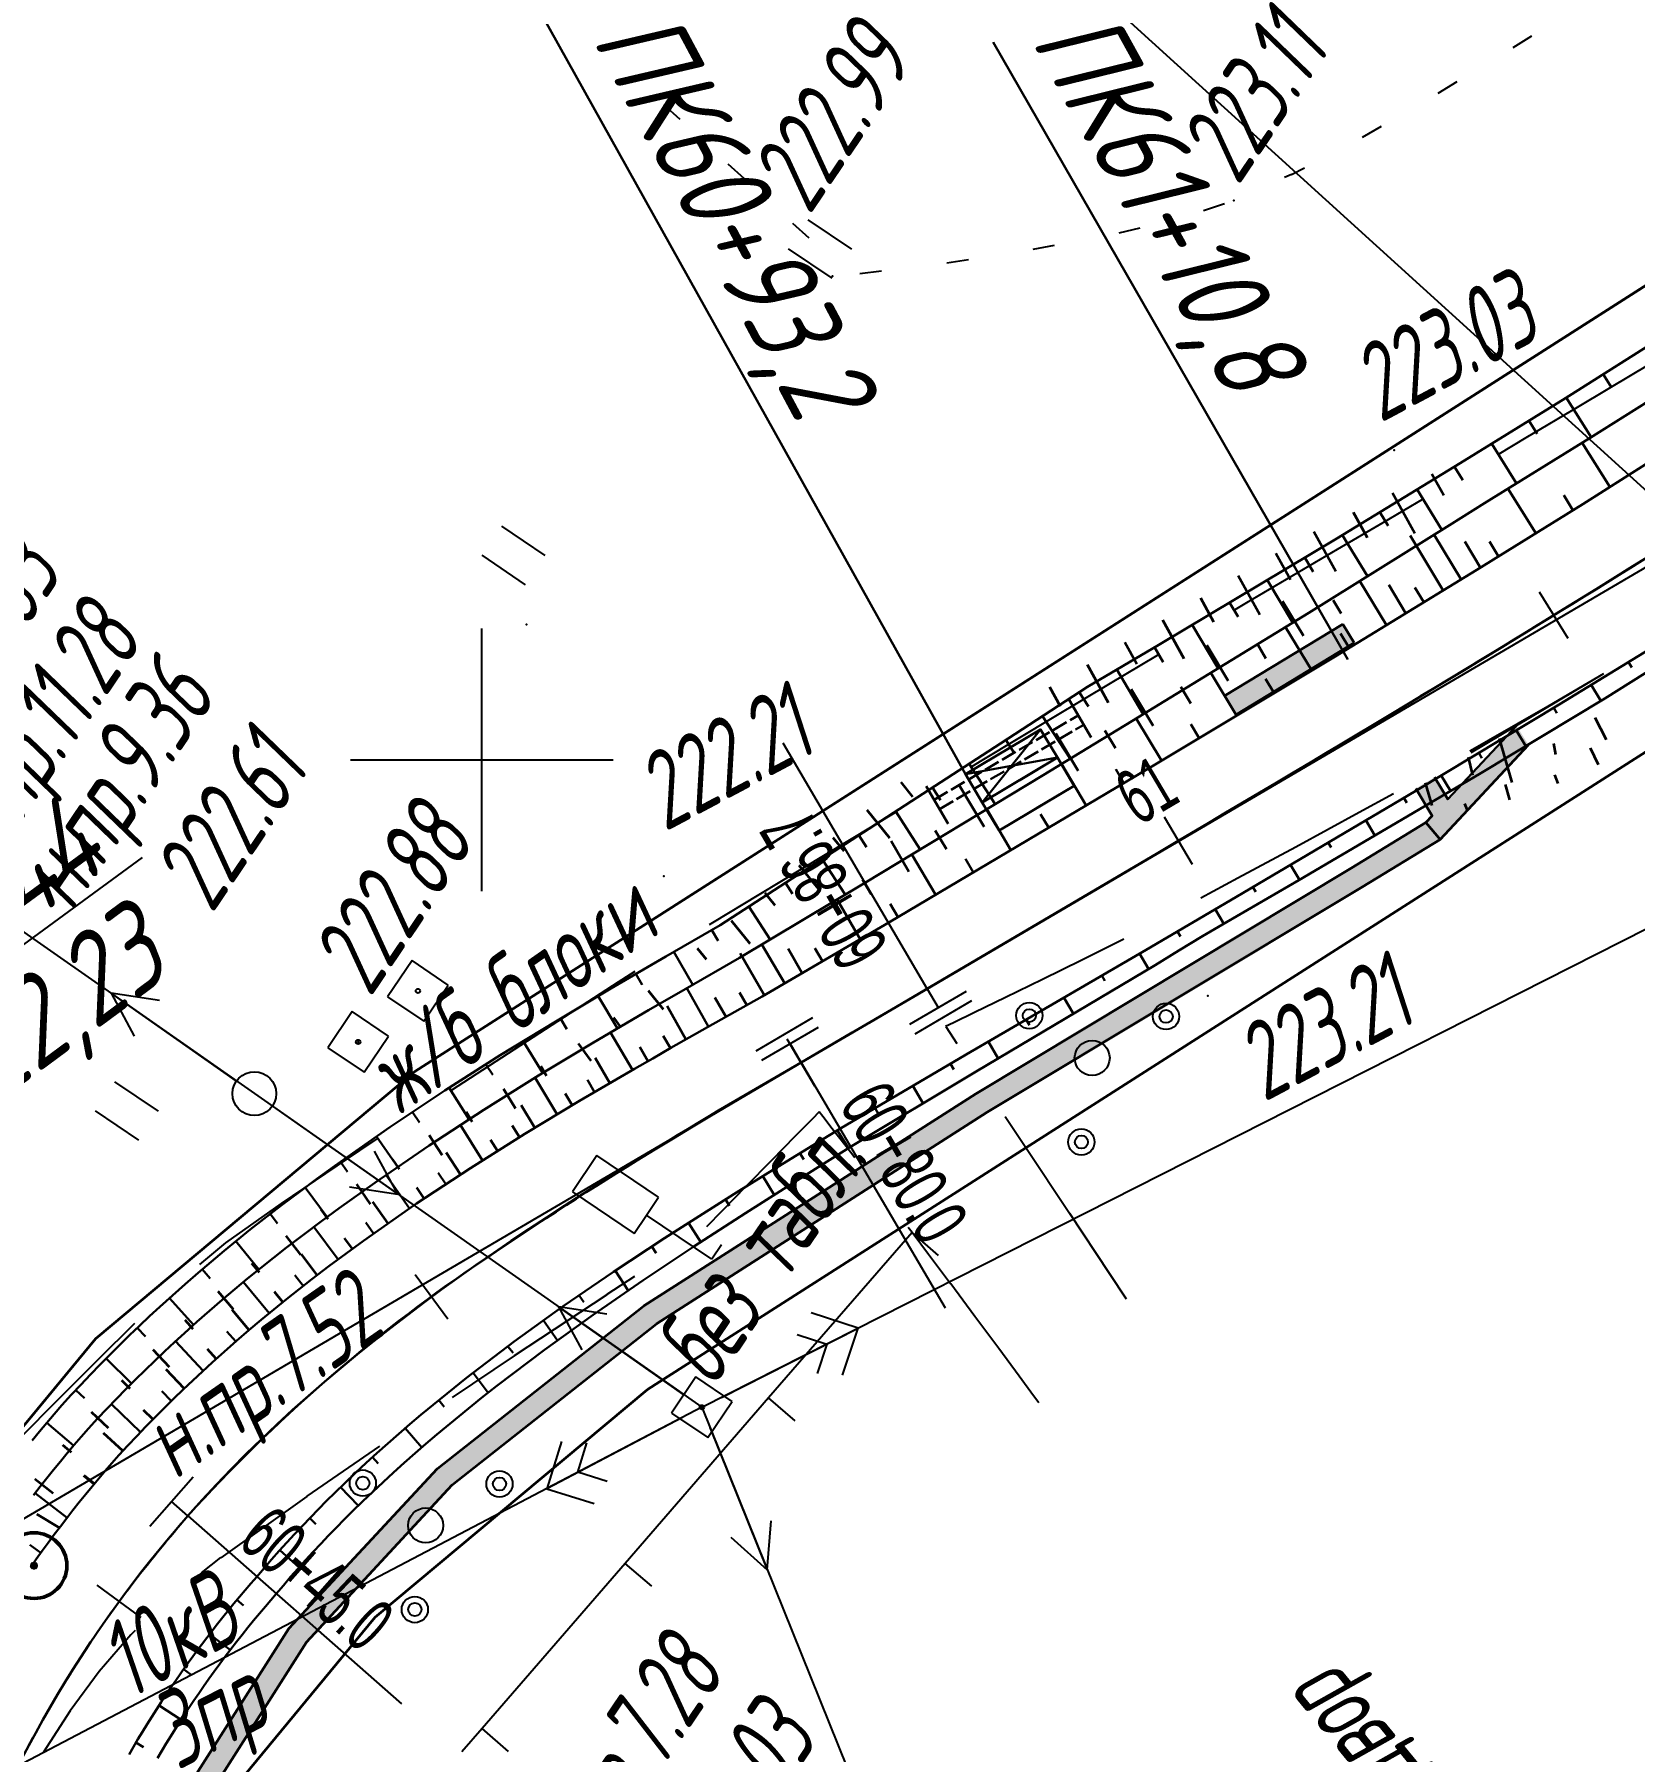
# Model space of a CAD drawing. Header units: millimetres. Extents: x -1799 to 6962, y -1020 to 4121.
# Drawn here: x 3373.9 to 3447, y 2633.3 to 2711.8 of the extents above; entities that cross this region are included whole.
import ezdxf
from ezdxf import colors
from ezdxf.entities.mleader import LeaderData, LeaderLine
from ezdxf.math import Vec2, Vec3

# ---------------------------------------------------------------- set-up
doc = ezdxf.new("R2010")
doc.units = ezdxf.units.MM
for name, pattern in [('ACAD_ISO02W100', [15, 12, -3]), ('CONTI', [0]), ('STROT', [1.7, 0.5, -1.2])]:
    doc.linetypes.add(name, pattern=pattern)
for name, color, linetype, lineweight in [('10', 1, 'Continuous', 35), ('геология', 7, 'Continuous', 20), ('КОПИЯ_ОСЬ_13_ОТКОСЫ', 7, 'Continuous', 30), ('Остановки', 1, 'Continuous', 30), ('ОСЬ_ВЕРХ_ПОКРЫТИЯ_ОСЬ', 1, 'Continuous', 30), ('Ось_примыкания', 1, 'Continuous', 35), ('Отметки', 5, 'Continuous', 30), ('Привязка', 250, 'Continuous', 35), ('Тротуар', 40, 'Continuous', 35), ('Трубы мет.', 7, 'ACAD_ISO02W100', 30)]:
    doc.layers.add(name, color=color, linetype=linetype, lineweight=lineweight)
for name, color, linetype in [('NAD_MDEFAULT', 7, 'CONTI'), ('PI_OTDEFAULT', 172, 'CONTI'), ('PI_TTDEFAULT', 5, 'CONTI'), ('SETKR', 2, 'CONTI'), ('SIT_LDEFAULT', 7, 'CONTI'), ('USLZNDEFAULT', 7, 'CONTI'), ('ZAPSKDEFAULT', 7, 'CONTI'), ('КОПИЯ_ОСЬ_ТАНГЕНСЫ', 1, 'Continuous'), ('ОСЬ_ВЕРХ_ПОКРЫТИЯ_ПИКЕТЫ', 1, 'Continuous'), ('ОСЬ_ВЕРХ_ПОКРЫТИЯ_РАЗБИВКА_КРИВ', 1, 'Continuous'), ('ОСЬ_ВЕРХ_ПОКРЫТИЯ_ТАНГЕНСЫ', 1, 'Continuous'), ('разметка', 7, 'Continuous')]:
    doc.layers.add(name, color=color, linetype=linetype)
doc.styles.add('eskd', font='spds.shx', dxfattribs={"width": 1.2, "oblique": 15})
doc.styles.get("Standard").update_dxf_attribs({"font": 'arial.ttf'})
doc.styles.add('ГОСТ', font='', dxfattribs={"oblique": 15, "height": 4})
doc.styles.get('ГОСТ').set_extended_font_data('GOST type A')

# ---------------------------------------------------------------- blocks, each defined once
blk = doc.blocks.new('BL_333')
at = {"color": 0}
for p, q in [((0, -6), (0, 6)), ((-6, 0), (6, 0))]:
    blk.add_line(p, q, dxfattribs=at)
blk = doc.blocks.new('BL_2011')
at = {"color": 0}
for p, q in [((0, 0), (0, 2.4)), ((1.6, 0), (1.6, 2.4))]:
    blk.add_line(p, q, dxfattribs=at)
blk = doc.blocks.new('BL_2009')
at = {"color": 0}
for centre, radius in [((0, 3.46), 0.6), ((0, 3.46), 0.3), ((0, 0), 0.8), ((-3.46, -1.74), 0.6), ((-3.46, -1.74), 0.3), ((3.46, -1.74), 0.6), ((3.46, -1.74), 0.3)]:
    blk.add_circle(centre, radius, dxfattribs=at)
blk = doc.blocks.new('BL_27')
at = {"color": 0}
for p, q in [((1, 1), (-1, 1)), ((-1, 1), (-1, -1)), ((1, -1), (1, 1)), ((-1, -1), (1, -1))]:
    blk.add_line(p, q, dxfattribs=at)
blk.add_circle((0, 0), 0.1, dxfattribs=at)
blk = doc.blocks.new('BL_12')
at = {"color": 0}
for p, q in [((1, 7), (-1, 7)), ((-1, 7), (-1, 3.6)), ((1, 3.6), (1, 7)), ((-1, 3.6), (0, 3.6)), ((0, 0), (0, 3.6)), ((0, 3.6), (1, 3.6)), ((0.8, 0), (0, 0))]:
    blk.add_line(p, q, dxfattribs=at)
blk = doc.blocks.new('BL_20')
at = {"color": 0}
blk.add_circle((0, 0), 1, dxfattribs=at)
blk = doc.blocks.new('*U52')
at = {"layer": 'КОПИЯ_ОСЬ_13_ОТКОСЫ'}
for points in [[(115.738, 420.815), (116.073, 421.222), (116.412, 421.626), (116.754, 422.027), (117.099, 422.426), (117.53, 422.896), (117.964, 423.362), (118.403, 423.825), (118.846, 424.283), (119.293, 424.738), (119.742, 425.182), (120.194, 425.622), (120.649, 426.059), (121.108, 426.491), (121.57, 426.921), (122.149, 427.444), (122.733, 427.962), (123.322, 428.475), (123.915, 428.982), (124.508, 429.476), (125.105, 429.966), (125.707, 430.45), (126.312, 430.929), (127.119, 431.552), (127.932, 432.167), (128.751, 432.773), (129.571, 433.366), (132.075, 435.128), (134.597, 436.808), (137.127, 438.416), (139.658, 439.965), (142.181, 441.465), (143.019, 441.956), (144.689, 442.927), (147.178, 444.363), (159.979, 452.659), (163.951, 455.244), (167.215, 457.174), (175.335, 462.029), (180.979, 465.463), (185.782, 468.442), (190.552, 471.455)], [(115.802, 418.322), (116.105, 418.711), (116.41, 419.097), (116.719, 419.48), (117.031, 419.862), (117.346, 420.24), (117.664, 420.616), (117.985, 420.99), (118.309, 421.361), (118.731, 421.817), (119.158, 422.27), (119.588, 422.718), (120.022, 423.163), (120.46, 423.604), (120.9, 424.036), (121.344, 424.463), (121.791, 424.888), (122.241, 425.308), (122.695, 425.725), (123.264, 426.234), (123.838, 426.738), (124.417, 427.237), (124.999, 427.73), (125.584, 428.211), (126.172, 428.688), (126.764, 429.16), (127.36, 429.627), (128.155, 430.234), (128.956, 430.834), (129.764, 431.425), (131.393, 432.59), (133.872, 434.292), (136.371, 435.921), (138.88, 437.486), (141.392, 439), (143.901, 440.472), (145.569, 441.436), (148.057, 442.864), (153.805, 446.307), (161.928, 451.216), (165.98, 453.676), (174.068, 458.633), (180.495, 462.638), (182.095, 463.646), (186.92, 466.622), (191.713, 469.633)], [(187.509, 469.533), (187.891, 468.928)], [(185.818, 468.465), (186.965, 466.65)], [(184.119, 467.41), (184.494, 466.805)], [(182.419, 466.356), (183.545, 464.54)], [(180.718, 465.304), (181.094, 464.687)], [(179.01, 464.264), (180.136, 462.414)], [(177.301, 463.225), (177.684, 462.596)], [(175.592, 462.186), (176.74, 460.298)], [(173.877, 461.157), (174.266, 460.507)], [(172.16, 460.131), (173.327, 458.179)], [(170.444, 459.105), (170.84, 458.441)], [(168.727, 458.078), (169.917, 456.089)], [(167.01, 457.053), (167.413, 456.372)], [(165.288, 456.035), (166.496, 453.993)], [(163.577, 455.001), (163.999, 454.353)], [(161.901, 453.91), (163.165, 451.967)], [(160.224, 452.819), (160.623, 452.207)], [(158.546, 451.731), (159.738, 449.892)], [(156.868, 450.643), (157.242, 450.065)], [(155.19, 449.555), (156.313, 447.822)], [(153.511, 448.468), (153.862, 447.926)], [(151.833, 447.38), (152.885, 445.756)], [(150.154, 446.293), (150.48, 445.791)], [(148.476, 445.205), (149.451, 443.7)], [(146.785, 444.137), (147.074, 443.637)], [(145.053, 443.137), (145.919, 441.637)], [(143.324, 442.133), (143.612, 441.637)], [(141.599, 441.119), (142.48, 439.638)], [(139.88, 440.097), (140.172, 439.608)], [(138.173, 439.056), (139.065, 437.598)], [(136.474, 438.001), (136.78, 437.52)], [(134.786, 436.928), (135.703, 435.486)], [(133.119, 435.823), (133.433, 435.352)], [(131.465, 434.699), (132.442, 433.31)], [(129.829, 433.548), (130.152, 433.089)], [(128.21, 432.374), (129.214, 431.024)], [(126.617, 431.166), (126.956, 430.727)], [(125.051, 429.921), (126.101, 428.631)], [(123.514, 428.641), (123.871, 428.225)], [(122.012, 427.321), (123.111, 426.098)], [(120.546, 425.96), (120.92, 425.568)], [(119.117, 424.56), (120.275, 423.419)], [(117.734, 423.116), (118.126, 422.75)], [(116.406, 421.619), (117.634, 420.582)]]:
    blk.add_lwpolyline(points, dxfattribs=at)
blk = doc.blocks.new('_None')

msp = doc.modelspace()

# ---------------------------------------------------------------- hatches: boundary and pattern name
at = {"layer": 'Тротуар', "lineweight": 30, "ltscale": 7}
for points in [[(3433.678, 2684.839), (3428.281, 2681.556), (3428.795, 2680.695), (3434.198, 2683.985)], [(3437.472, 2675.768), (3438.124, 2675.002), (3442.163, 2679.319), (3441.59, 2680.233), (3438.473, 2676.838), (3437.876, 2677.842), (3437.018, 2677.328), (3437.516, 2676.492), (3437.762, 2676.078)], [(3438.124, 2675.002), (3437.472, 2675.768), (3434.057, 2673.686), (3416.913, 2663.384), (3401.757, 2653.686), (3392.334, 2646.269), (3385.538, 2638.942), (3379.144, 2628.893), (3375.635, 2619.442), (3373.934, 2608.541), (3375.86, 2598.486), (3376.021, 2596.594), (3377.092, 2596.32), (3376.842, 2598.674), (3374.949, 2608.558), (3376.607, 2619.188), (3380.045, 2628.446), (3386.335, 2638.331), (3393, 2645.52), (3402.337, 2652.87), (3417.441, 2662.535), (3434.576, 2672.831)]]:
    msp.add_hatch(color=256, dxfattribs=at).paths.add_polyline_path(points)

# ---------------------------------------------------------------- linework, layer by layer
at = {"layer": '10'}
for p, q in [((3483.276, 2723.163), (3391.296, 2664.393)), ((3401.926, 2649.873), (3493.686, 2708.503)), ((3401.926, 2649.873), (3493.686, 2708.503)), ((3391.296, 2664.393), (3376.696, 2652.193)), ((3376.696, 2652.193), (3361.056, 2633.243)), ((3389.476, 2639.473), (3401.926, 2649.873)), ((3389.476, 2639.473), (3401.926, 2649.873)), ((3377.636, 2625.133), (3389.476, 2639.473)), ((3377.636, 2625.133), (3389.476, 2639.473))]:
    msp.add_line(p, q, dxfattribs=at)
msp.add_lwpolyline([(3751.806, 3114.223), (3724.936, 3097.063), (3708.646, 3083.113), (3696.476, 3067.103), (3689.536, 3053.053), (3682.646, 3028.403), (3677.526, 3002.273), (3673.516, 2965.033), (3670.386, 2948.323), (3653.766, 2907.463), (3639.006, 2882.743), (3625.716, 2865.653), (3592.506, 2834.923), (3493.496, 2731.233), (3483.276, 2723.163), (3391.296, 2664.393), (3376.696, 2652.193), (3361.056, 2633.243), (3356.616, 2613.263), (3360.796, 2590.303)], dxfattribs=at)
at = {"layer": 'PI_TTDEFAULT', "color": 5}
for p in [(3428.702, 2704.189, 223.113), (3410.372, 2700.739, 222.991), (3436.032, 2692.779, 223.028), (3396.392, 2684.819, 222.887), (3402.662, 2673.329, 222.213), (3427.522, 2667.849, 223.206), (3388.702, 2665.749, 222.862), (3404.402, 2649.059, 222.789)]:
    msp.add_point(p, dxfattribs=at)
at = {"layer": 'SIT_LDEFAULT', "color": 7}
for p, q in [((3441.462, 2711.179), (3442.312, 2711.709)), ((3438.042, 2709.099), (3438.902, 2709.619)), ((3402.652, 2708.579), (3403.392, 2707.899)), ((3434.582, 2707.079), (3435.452, 2707.579)), ((3405.592, 2705.869), (3406.332, 2705.189)), ((3431.022, 2705.249), (3431.332, 2705.389)), ((3431.342, 2705.379), (3431.932, 2705.679)), ((3427.322, 2703.739), (3428.272, 2704.049)), ((3408.542, 2703.159), (3409.282, 2702.479)), ((3423.462, 2702.709), (3424.432, 2702.939)), ((3419.532, 2701.969), (3420.512, 2702.149)), ((3415.592, 2701.349), (3415.792, 2701.369)), ((3415.792, 2701.379), (3416.582, 2701.499)), ((3411.622, 2700.859), (3412.612, 2700.969)), ((3446.972, 2696.279), (3449.412, 2697.739)), ((3444.482, 2694.799), (3446.972, 2696.279)), ((3442.062, 2693.359), (3444.482, 2694.799)), ((3440.822, 2692.619), (3442.062, 2693.359)), ((3435.522, 2689.479), (3437.382, 2690.579)), ((3433.442, 2688.259), (3435.522, 2689.479)), ((3431.372, 2687.039), (3433.442, 2688.259)), ((3429.292, 2685.819), (3431.372, 2687.039)), ((3428.762, 2685.499), (3429.292, 2685.819)), ((3423.072, 2682.139), (3425.142, 2683.369)), ((3425.142, 2683.369), (3425.322, 2683.479)), ((3445.592, 2682.559), (3439.532, 2678.959)), ((3445.592, 2682.559), (3443.052, 2681.069)), ((3420.502, 2680.599), (3423.072, 2682.139)), ((3359.102, 2680.789), (3383.962, 2663.389)), ((3443.052, 2681.069), (3440.342, 2679.519)), ((3417.202, 2678.619), (3420.502, 2680.599)), ((3440.342, 2679.519), (3439.492, 2679.039)), ((3416.742, 2678.339), (3417.202, 2678.619)), ((3436.002, 2677.089), (3434.432, 2676.229)), ((3404.402, 2649.059), (3458.692, 2676.569)), ((3410.052, 2674.309), (3413.312, 2676.279)), ((3434.432, 2676.229), (3431.532, 2674.649)), ((3431.532, 2674.649), (3428.892, 2673.229)), ((3407.022, 2672.489), (3410.052, 2674.309)), ((3428.892, 2673.229), (3427.202, 2672.319)), ((3404.902, 2671.209), (3407.022, 2672.489)), ((3404.752, 2671.119), (3404.902, 2671.209)), ((3423.492, 2670.359), (3421.762, 2669.489)), ((3423.672, 2670.449), (3423.492, 2670.359)), ((3421.762, 2669.489), (3419.962, 2668.599)), ((3397.002, 2666.169), (3400.592, 2668.489)), ((3400.592, 2668.499), (3401.362, 2668.989)), ((3419.962, 2668.599), (3418.272, 2667.779)), ((3383.142, 2663.959), (3377.412, 2667.979)), ((3377.412, 2667.979), (3378.472, 2666.009)), ((3379.622, 2667.649), (3377.412, 2667.979)), ((3418.272, 2667.779), (3416.862, 2667.089)), ((3416.862, 2667.089), (3415.892, 2666.619)), ((3392.962, 2663.539), (3397.002, 2666.169)), ((3415.892, 2666.619), (3415.532, 2666.449)), ((3415.542, 2666.449), (3416.052, 2665.679)), ((3383.962, 2663.389), (3404.402, 2649.059)), ((3384.782, 2662.819), (3390.512, 2658.799)), ((3409.452, 2662.239), (3408.662, 2661.439)), ((3409.762, 2662.549), (3409.452, 2662.239)), ((3409.922, 2662.339), (3409.762, 2662.549)), ((3410.362, 2661.779), (3409.922, 2662.339)), ((3418.252, 2662.349), (3419.202, 2660.919)), ((3388.772, 2660.789), (3389.622, 2661.349)), ((3408.662, 2661.439), (3407.582, 2660.339)), ((3410.992, 2660.969), (3410.362, 2661.779)), ((3385.192, 2658.369), (3388.772, 2660.789)), ((3390.512, 2658.799), (3389.452, 2660.759)), ((3411.392, 2660.459), (3410.992, 2660.969)), ((3419.202, 2660.919), (3421.192, 2657.929)), ((3407.582, 2660.339), (3406.412, 2659.139)), ((3388.302, 2659.129), (3390.512, 2658.799)), ((3406.412, 2659.139), (3405.332, 2658.039)), ((3382.662, 2656.569), (3385.192, 2658.369)), ((3405.332, 2658.039), (3404.612, 2657.309)), ((3414.002, 2657.049), (3413.832, 2657.279)), ((3421.192, 2657.929), (3423.012, 2655.179)), ((3381.462, 2655.589), (3382.662, 2656.569)), ((3414.002, 2657.049), (3407.452, 2649.489)), ((3414.762, 2656.039), (3414.002, 2657.049)), ((3415.212, 2655.999), (3414.002, 2657.049)), ((3415.762, 2654.699), (3414.762, 2656.039)), ((3401.332, 2655.039), (3400.062, 2654.209)), ((3423.012, 2655.179), (3423.792, 2654.019)), ((3400.062, 2654.199), (3395.832, 2651.409)), ((3416.872, 2653.209), (3415.772, 2654.699)), ((3403.582, 2649.629), (3397.852, 2653.649)), ((3397.852, 2653.649), (3398.912, 2651.689)), ((3400.062, 2653.319), (3397.852, 2653.649)), ((3411.542, 2652.679), (3409.392, 2653.379)), ((3376.822, 2651.249), (3378.502, 2652.899)), ((3405.292, 2649.509), (3411.542, 2652.679)), ((3410.832, 2650.529), (3411.542, 2652.679)), ((3417.962, 2651.739), (3416.872, 2653.209)), ((3408.762, 2652.389), (3410.112, 2651.949)), ((3410.112, 2651.949), (3409.672, 2650.609)), ((3374.962, 2649.379), (3376.822, 2651.249)), ((3395.832, 2651.409), (3393.002, 2649.509)), ((3418.902, 2650.479), (3417.962, 2651.739)), ((3419.552, 2649.589), (3418.902, 2650.479)), ((3407.452, 2649.489), (3400.902, 2641.929)), ((3408.662, 2648.439), (3407.452, 2649.489)), ((3419.802, 2649.259), (3419.552, 2649.589)), ((3404.402, 2649.059), (3352.222, 2621.689)), ((3373.292, 2647.699), (3374.962, 2649.379)), ((3404.402, 2649.059), (3422.172, 2604.989)), ((3403.512, 2648.599), (3397.322, 2645.339)), ((3404.772, 2648.129), (3407.392, 2641.639)), ((3389.682, 2647.279), (3386.352, 2644.999)), ((3397.992, 2647.499), (3397.322, 2645.339)), ((3398.732, 2646.089), (3399.152, 2647.439)), ((3400.082, 2645.669), (3398.732, 2646.089)), ((3386.352, 2644.989), (3382.422, 2642.179)), ((3397.322, 2645.339), (3399.482, 2644.669)), ((3407.392, 2641.639), (3407.572, 2643.869)), ((3405.722, 2643.119), (3407.392, 2641.639)), ((3382.412, 2642.189), (3381.532, 2641.499)), ((3400.902, 2641.929), (3394.362, 2634.379)), ((3402.112, 2640.889), (3400.902, 2641.929)), ((3378.322, 2638.669), (3376.872, 2636.989)), ((3378.522, 2638.859), (3378.322, 2638.669)), ((3376.872, 2636.989), (3375.542, 2635.189)), ((3375.542, 2635.189), (3374.322, 2633.299)), ((3394.362, 2634.379), (3393.442, 2633.319)), ((3395.572, 2633.329), (3394.362, 2634.379))]:
    msp.add_line(p, q, dxfattribs=at)
at = {"layer": 'геология', "color": 1, "linetype": 'Continuous', "lineweight": 50}
for radius in [1.5, 0.103]:
    msp.add_circle((3373.894, 2641.824), radius, dxfattribs=at)
at = {"layer": 'КОПИЯ_ОСЬ_13_ОТКОСЫ'}
for points in [[(3373.869, 2645.046), (3374.171, 2645.434), (3374.477, 2645.82), (3374.786, 2646.204), (3375.098, 2646.585), (3375.413, 2646.964), (3375.731, 2647.34), (3376.052, 2647.714), (3376.376, 2648.085), (3376.798, 2648.541), (3377.225, 2648.993), (3377.655, 2649.442), (3378.089, 2649.887), (3378.527, 2650.328), (3378.967, 2650.759), (3379.411, 2651.187), (3379.858, 2651.611), (3380.308, 2652.032), (3380.762, 2652.449), (3381.331, 2652.958), (3381.905, 2653.462), (3382.483, 2653.96), (3383.066, 2654.454), (3383.65, 2654.935), (3384.238, 2655.412), (3384.831, 2655.884), (3385.426, 2656.351), (3386.222, 2656.958), (3387.023, 2657.558), (3387.831, 2658.149), (3389.46, 2659.314), (3391.939, 2661.016), (3394.437, 2662.645), (3396.947, 2664.21), (3399.459, 2665.723), (3401.968, 2667.196), (3403.635, 2668.16), (3406.124, 2669.588), (3411.872, 2673.031), (3419.995, 2677.94), (3424.047, 2680.4), (3432.135, 2685.357), (3438.562, 2689.361), (3440.162, 2690.37), (3444.986, 2693.345), (3449.78, 2696.357)], [(3373.726, 2641.735), (3373.995, 2642.116), (3374.267, 2642.495), (3374.542, 2642.872), (3374.821, 2643.246), (3375.102, 2643.618), (3375.386, 2643.988), (3375.673, 2644.356), (3375.962, 2644.721), (3376.255, 2645.084), (3376.551, 2645.445), (3376.849, 2645.804), (3377.15, 2646.16), (3377.455, 2646.513), (3377.761, 2646.865), (3378.172, 2647.307), (3378.586, 2647.746), (3379.004, 2648.182), (3379.426, 2648.613), (3379.852, 2649.041), (3380.281, 2649.46), (3380.712, 2649.876), (3381.148, 2650.288), (3381.586, 2650.697), (3382.028, 2651.103), (3382.584, 2651.599), (3383.144, 2652.089), (3383.708, 2652.575), (3384.277, 2653.056), (3384.849, 2653.526), (3385.424, 2653.992), (3386.003, 2654.453), (3386.586, 2654.909), (3387.366, 2655.503), (3388.152, 2656.09), (3388.943, 2656.669), (3391.364, 2658.363), (3393.828, 2659.99), (3396.313, 2661.551), (3398.813, 2663.058), (3401.319, 2664.52), (3402.155, 2664.999), (3402.991, 2665.475), (3404.661, 2666.42), (3407.16, 2667.822), (3412.939, 2671.212), (3421.109, 2676.047), (3425.188, 2678.473), (3433.332, 2683.363), (3439.811, 2687.318), (3444.644, 2690.319), (3449.448, 2693.355)], [(3445.887, 2691.105), (3444.616, 2693.117)], [(3442.495, 2688.985), (3441.227, 2691.027)], [(3444.194, 2690.04), (3443.771, 2690.721)], [(3439.094, 2686.88), (3437.85, 2688.918)], [(3440.796, 2687.93), (3440.376, 2688.606)], [(3435.68, 2684.796), (3434.455, 2686.802)], [(3437.387, 2685.838), (3436.978, 2686.507)], [(3432.261, 2682.72), (3431.069, 2684.704)], [(3378.235, 2633.203), (3378.437, 2633.549), (3378.642, 2633.893), (3378.849, 2634.235), (3379.059, 2634.576), (3379.271, 2634.915), (3379.487, 2635.252), (3379.705, 2635.588), (3379.926, 2635.922), (3380.149, 2636.254), (3380.374, 2636.584), (3380.603, 2636.913), (3380.834, 2637.24), (3381.068, 2637.565), (3381.304, 2637.888), (3381.543, 2638.209), (3381.784, 2638.528), (3382.028, 2638.846), (3382.274, 2639.161), (3382.523, 2639.475), (3382.774, 2639.787), (3383.028, 2640.096), (3383.284, 2640.404), (3383.542, 2640.709), (3383.803, 2641.013), (3384.066, 2641.314), (3384.405, 2641.711), (3384.748, 2642.104), (3385.094, 2642.494), (3385.443, 2642.882), (3385.796, 2643.266), (3386.157, 2643.648), (3386.52, 2644.028), (3386.887, 2644.404), (3387.257, 2644.778), (3387.63, 2645.148), (3388.105, 2645.608), (3388.585, 2646.064), (3389.069, 2646.516), (3389.557, 2646.963), (3390.054, 2647.406), (3390.555, 2647.846), (3391.06, 2648.282), (3391.567, 2648.713), (3393.652, 2650.404), (3395.825, 2652.057), (3398.067, 2653.671), (3400.361, 2655.243), (3402.697, 2656.781), (3405.068, 2658.295), (3405.866, 2658.796), (3406.666, 2659.295), (3408.274, 2660.291), (3410.702, 2661.784), (3416.481, 2665.174), (3424.693, 2669.961), (3428.801, 2672.367), (3437.019, 2677.227), (3443.572, 2681.168), (3448.469, 2684.164)], [(3379.534, 2633.028), (3379.733, 2633.363), (3379.935, 2633.697), (3380.14, 2634.03), (3380.347, 2634.36), (3380.556, 2634.689), (3380.768, 2635.017), (3380.983, 2635.343), (3381.201, 2635.667), (3381.42, 2635.989), (3381.643, 2636.31), (3381.885, 2636.653), (3382.13, 2636.993), (3382.378, 2637.332), (3382.628, 2637.669), (3382.882, 2638.003), (3383.139, 2638.336), (3383.397, 2638.666), (3383.66, 2638.994), (3383.924, 2639.32), (3384.192, 2639.643), (3384.462, 2639.964), (3384.953, 2640.534), (3385.283, 2640.923), (3385.617, 2641.308), (3385.954, 2641.691), (3386.295, 2642.071), (3386.639, 2642.448), (3386.991, 2642.823), (3387.346, 2643.196), (3387.705, 2643.566), (3388.066, 2643.933), (3388.43, 2644.297), (3388.896, 2644.75), (3389.366, 2645.2), (3389.84, 2645.644), (3390.318, 2646.085), (3390.806, 2646.523), (3391.298, 2646.957), (3391.793, 2647.387), (3392.291, 2647.812), (3394.343, 2649.485), (3395.042, 2650.031), (3397.206, 2651.679), (3399.431, 2653.285), (3401.707, 2654.855), (3404.029, 2656.398), (3406.389, 2657.922), (3407.182, 2658.427), (3408.778, 2659.436), (3411.191, 2660.95), (3416.937, 2664.396), (3425.105, 2669.263), (3426.188, 2669.923), (3427.277, 2670.575), (3428.372, 2671.218), (3431.672, 2673.14), (3439.908, 2677.989), (3445.655, 2681.432), (3450.52, 2684.495)], [(3433.973, 2683.754), (3433.571, 2684.412)], [(3428.832, 2680.661), (3427.659, 2682.614)], [(3446.734, 2683.102), (3446.883, 2682.857)], [(3430.546, 2681.69), (3430.155, 2682.341)], [(3445.027, 2682.058), (3445.476, 2681.325)], [(3443.32, 2681.016), (3443.465, 2680.776)], [(3425.402, 2678.601), (3424.248, 2680.523)], [(3427.117, 2679.631), (3426.732, 2680.272)], [(3441.606, 2679.986), (3442.039, 2679.266)], [(3421.965, 2676.556), (3420.838, 2678.451)], [(3439.893, 2678.955), (3440.034, 2678.72)], [(3423.684, 2677.578), (3423.308, 2678.21)], [(3438.178, 2677.924), (3438.602, 2677.22)], [(3436.462, 2676.898), (3436.599, 2676.667)], [(3418.523, 2674.517), (3417.419, 2676.383)], [(3420.245, 2675.536), (3419.876, 2676.158)], [(3434.74, 2675.88), (3435.15, 2675.187)], [(3433.019, 2674.862), (3433.154, 2674.633)], [(3415.081, 2672.48), (3413.996, 2674.314)], [(3416.802, 2673.498), (3416.44, 2674.11)], [(3431.297, 2673.844), (3431.703, 2673.158)], [(3411.636, 2670.447), (3410.576, 2672.255)], [(3429.576, 2672.826), (3429.707, 2672.603)], [(3413.36, 2671.461), (3413.004, 2672.062)], [(3427.852, 2671.811), (3428.244, 2671.143)], [(3426.126, 2670.801), (3426.264, 2670.567)], [(3408.186, 2668.423), (3407.144, 2670.199)], [(3409.911, 2669.435), (3409.563, 2670.027)], [(3424.4, 2669.79), (3424.81, 2669.087)], [(3422.672, 2668.783), (3422.815, 2668.538)], [(3404.709, 2666.446), (3403.72, 2668.208)], [(3406.453, 2667.425), (3406.123, 2668.012)], [(3420.944, 2667.776), (3421.373, 2667.04)], [(3419.217, 2666.769), (3419.366, 2666.512)], [(3401.232, 2664.469), (3400.234, 2666.178)], [(3402.968, 2665.462), (3402.641, 2666.035)], [(3417.489, 2665.761), (3417.937, 2664.992)], [(3415.762, 2664.752), (3415.919, 2664.485)], [(3397.786, 2662.438), (3396.78, 2664.106)], [(3399.504, 2663.461), (3399.177, 2664.022)], [(3414.037, 2663.74), (3414.507, 2662.939)], [(3412.312, 2662.728), (3412.475, 2662.45)], [(3394.382, 2660.338), (3393.37, 2661.949)], [(3396.075, 2661.402), (3395.738, 2661.939)], [(3410.588, 2661.714), (3411.095, 2660.889)], [(3408.885, 2660.666), (3409.06, 2660.381)], [(3391.042, 2658.137), (3389.973, 2659.666)], [(3392.705, 2659.248), (3392.362, 2659.767)], [(3407.183, 2659.615), (3407.712, 2658.762)], [(3405.486, 2658.557), (3405.67, 2658.264)], [(3387.784, 2655.817), (3386.677, 2657.3)], [(3389.403, 2656.991), (3389.049, 2657.496)], [(3403.798, 2657.484), (3404.356, 2656.609)], [(3402.118, 2656.4), (3402.316, 2656.099)], [(3386.194, 2654.603), (3385.813, 2655.088)], [(3400.447, 2655.3), (3401.042, 2654.396)], [(3384.635, 2653.351), (3383.461, 2654.78)], [(3398.796, 2654.171), (3399.006, 2653.865)], [(3397.162, 2653.019), (3397.811, 2652.116)], [(3381.617, 2650.725), (3380.363, 2652.083)], [(3383.108, 2652.058), (3382.704, 2652.523)], [(3395.543, 2651.843), (3395.775, 2651.54)], [(3393.952, 2650.632), (3394.645, 2649.722)], [(3380.166, 2649.349), (3379.737, 2649.79)], [(3378.759, 2647.927), (3377.427, 2649.205)], [(3392.392, 2649.381), (3392.635, 2649.082)], [(3390.853, 2648.104), (3391.608, 2647.227)], [(3389.355, 2646.779), (3389.618, 2646.492)], [(3376.654, 2645.57), (3376.181, 2645.963)], [(3375.403, 2644.01), (3373.943, 2645.141)], [(3387.898, 2645.409), (3388.709, 2644.57)], [(3386.486, 2643.992), (3386.768, 2643.72)], [(3374.205, 2642.409), (3373.706, 2642.769)], [(3385.123, 2642.528), (3386, 2641.743)], [(3383.164, 2640.261), (3383.469, 2640.007)], [(3381.914, 2638.699), (3382.859, 2637.973)], [(3380.727, 2637.09), (3381.055, 2636.858)], [(3379.605, 2635.435), (3380.614, 2634.779)], [(3378.548, 2633.737), (3378.896, 2633.529)]]:
    msp.add_lwpolyline(points, dxfattribs=at)
at = {"layer": 'КОПИЯ_ОСЬ_ТАНГЕНСЫ'}
msp.add_line((3352.552, 2631.729), (3493.657, 2714.505), dxfattribs=at)
at = {"layer": 'Остановки', "lineweight": 30, "ltscale": 7}
for points in [[(3418.927, 2677.715), (3420.644, 2678.741), (3419.874, 2680.028), (3416.44, 2677.977), (3417.21, 2676.689), (3420.644, 2678.741)], [(3419.874, 2680.028), (3417.21, 2676.689)], [(3420.644, 2678.741), (3416.44, 2677.977)], [(3419.696, 2676.427), (3421.413, 2677.453), (3420.644, 2678.741), (3417.21, 2676.689), (3417.979, 2675.402), (3421.413, 2677.453)]]:
    msp.add_lwpolyline(points, dxfattribs=at)
at = {"layer": 'ОСЬ_ВЕРХ_ПОКРЫТИЯ_ОСЬ'}
msp.add_lwpolyline([(3367.291, 2604.514, -0.197747), (3380.923, 2644.1), (3380.923, 2644.1), (3381.572, 2644.824), (3382.233, 2645.536), (3382.906, 2646.238), (3383.59, 2646.928), (3384.286, 2647.608), (3384.991, 2648.277), (3385.706, 2648.936), (3386.431, 2649.584), (3387.164, 2650.222), (3387.906, 2650.851), (3388.655, 2651.47), (3389.413, 2652.079), (3390.177, 2652.68), (3390.948, 2653.272), (3391.726, 2653.856), (3392.509, 2654.432), (3393.298, 2655), (3394.092, 2655.56), (3394.892, 2656.114), (3395.696, 2656.661), (3396.504, 2657.201), (3397.316, 2657.736), (3398.131, 2658.265), (3398.95, 2658.789), (3399.773, 2659.307), (3400.598, 2659.822), (3401.425, 2660.332), (3402.255, 2660.839), (3403.086, 2661.343), (3403.92, 2661.843), (3404.755, 2662.341), (3406.428, 2663.332), (3408.943, 2664.81), (3408.943, 2664.81), (3414.688, 2668.18), (3414.688, 2668.18), (3423.216, 2673.189), (3427.474, 2675.704), (3430.875, 2677.723), (3433.423, 2679.244), (3435.967, 2680.771), (3438.507, 2682.305), (3440.198, 2683.332), (3441.886, 2684.362), (3443.572, 2685.396), (3445.256, 2686.435), (3446.936, 2687.478), (3448.614, 2688.525)], format="xyb", dxfattribs=at)
at = {"layer": 'ОСЬ_ВЕРХ_ПОКРЫТИЯ_ПИКЕТЫ'}
for p, q in [((3443.97, 2684.174), (3442.661, 2686.304)), ((3426.81, 2673.859), (3425.538, 2676.011)), ((3426.81, 2673.859), (3425.538, 2676.011)), ((3409.563, 2663.725), (3408.299, 2665.881)), ((3392.791, 2653.089), (3391.309, 2655.102)), ((3378.794, 2639.454), (3376.776, 2640.929))]:
    msp.add_line(p, q, dxfattribs=at)
at = {"layer": 'ОСЬ_ВЕРХ_ПОКРЫТИЯ_РАЗБИВКА_КРИВ'}
for p, q in [((3414.688, 2668.18), (3408.11, 2679.393)), ((3413.9, 2666.558), (3416.488, 2668.076)), ((3414.153, 2666.127), (3416.741, 2667.645)), ((3414.688, 2668.18), (3415.194, 2667.317)), ((3406.89, 2665.344), (3409.477, 2666.862)), ((3407.143, 2664.913), (3409.73, 2666.431)), ((3408.943, 2664.81), (3408.437, 2665.672)), ((3408.943, 2664.81), (3415.52, 2653.597)), ((3379.181, 2643.635), (3381.164, 2645.886)), ((3380.923, 2644.1), (3380.172, 2644.761)), ((3380.923, 2644.1), (3390.678, 2635.507))]:
    msp.add_line(p, q, dxfattribs=at)
at = {"layer": 'ОСЬ_ВЕРХ_ПОКРЫТИЯ_ТАНГЕНСЫ'}
msp.add_line((3352.552, 2631.729), (3493.657, 2714.505), dxfattribs=at)
at = {"layer": 'Ось_примыкания', "color": 0}
for p, q in [((3437.753, 2691.708), (3438.297, 2690.727)), ((3435.954, 2690.828), (3436.977, 2688.986)), ((3434.155, 2689.947), (3434.792, 2688.801)), ((3432.357, 2689.067), (3433.359, 2687.262)), ((3438.265, 2686.368), (3436.766, 2688.886)), ((3430.622, 2688.071), (3431.287, 2686.874)), ((3439.969, 2687.415), (3439.259, 2688.607)), ((3428.898, 2687.056), (3429.884, 2685.28)), ((3436.559, 2685.324), (3435.783, 2686.627)), ((3427.174, 2686.041), (3427.781, 2684.947)), ((3431.886, 2684.296), (3430.933, 2685.89)), ((3433.603, 2685.322), (3433.238, 2685.932)), ((3425.45, 2685.026), (3426.424, 2683.271)), ((3423.726, 2684.011), (3424.276, 2683.02)), ((3430.169, 2683.269), (3429.763, 2683.949)), ((3428.452, 2682.243), (3427.474, 2683.881)), ((3422.002, 2682.996), (3422.964, 2681.262)), ((3420.286, 2681.967), (3420.771, 2681.093)), ((3425.019, 2680.191), (3424.014, 2681.872)), ((3426.736, 2681.217), (3426.288, 2681.966)), ((3421.586, 2678.139), (3420.566, 2679.844)), ((3423.302, 2679.165), (3422.813, 2679.983)), ((3413.486, 2677.615), (3414.028, 2676.95)), ((3417.293, 2675.574), (3416.152, 2677.484)), ((3411.936, 2676.351), (3412.975, 2675.077)), ((3415.576, 2674.549), (3415.062, 2675.409)), ((3410.386, 2675.087), (3410.882, 2674.478)), ((3413.859, 2673.523), (3413.049, 2674.922)), ((3408.836, 2673.823), (3409.784, 2672.66)), ((3412.142, 2672.497), (3411.742, 2673.168)), ((3407.286, 2672.559), (3407.737, 2672.005)), ((3405.736, 2671.295), (3406.593, 2670.243)), ((3404.186, 2670.031), (3404.592, 2669.533)), ((3407.233, 2667.909), (3406.147, 2669.795)), ((3408.966, 2668.906), (3408.338, 2669.998)), ((3401.942, 2668.095), (3402.639, 2667.24)), ((3405.499, 2666.912), (3404.998, 2667.783)), ((3400.37, 2666.859), (3400.684, 2666.428)), ((3403.673, 2665.861), (3402.814, 2667.38)), ((3398.755, 2665.68), (3399.329, 2664.893)), ((3401.934, 2664.872), (3401.57, 2665.507)), ((3397.051, 2664.635), (3397.31, 2664.196)), ((3400.204, 2663.869), (3399.53, 2665.025)), ((3395.335, 2663.607), (3395.891, 2662.703)), ((3396.766, 2661.824), (3396.142, 2662.861)), ((3398.479, 2662.857), (3398.158, 2663.391)), ((3393.631, 2662.561), (3393.914, 2662.1)), ((3391.946, 2661.483), (3392.533, 2660.572)), ((3395.068, 2660.769), (3394.749, 2661.277)), ((3390.275, 2660.385), (3390.581, 2659.935)), ((3393.381, 2659.695), (3392.72, 2660.696)), ((3388.622, 2659.259), (3389.245, 2658.344)), ((3391.712, 2658.592), (3391.381, 2659.093)), ((3386.998, 2658.092), (3387.323, 2657.65)), ((3390.067, 2657.455), (3389.379, 2658.438)), ((3385.401, 2656.888), (3386.066, 2656.021)), ((3388.436, 2656.298), (3388.082, 2656.782)), ((3386.835, 2655.099), (3386.108, 2656.053)), ((3383.832, 2655.648), (3384.176, 2655.226)), ((3382.294, 2654.37), (3382.996, 2653.544)), ((3385.263, 2653.862), (3384.886, 2654.328)), ((3383.723, 2652.587), (3382.948, 2653.504)), ((3380.789, 2653.052), (3381.15, 2652.65)), ((3379.322, 2651.693), (3380.064, 2650.914)), ((3382.217, 2651.271), (3381.817, 2651.718)), ((3377.894, 2650.293), (3378.275, 2649.916)), ((3380.75, 2649.912), (3379.925, 2650.783)), ((3376.511, 2648.848), (3377.288, 2648.119)), ((3379.324, 2648.509), (3378.895, 2648.928)), ((3377.944, 2647.062), (3377.065, 2647.878)), ((3375.191, 2647.346), (3375.598, 2647.005)), ((3373.931, 2645.793), (3374.763, 2645.139)), ((3376.637, 2645.548), (3376.176, 2645.932)), ((3375.386, 2643.988), (3375.386, 2643.988))]:
    msp.add_line(p, q, dxfattribs=at)
at = {"layer": 'Ось_примыкания', "color": 0, "ltscale": 7}
for p, q in [((3445.196, 2680.569), (3445.714, 2679.559)), ((3440.827, 2679.618), (3441.402, 2677.596)), ((3443.3, 2679.381), (3443.396, 2678.876)), ((3439.413, 2678.762), (3439.612, 2677.934)), ((3444.977, 2679.181), (3445.34, 2678.424)), ((3443.516, 2677.549), (3443.365, 2677.95)), ((3437.449, 2677.586), (3437.741, 2676.556)), ((3441.106, 2677.512), (3441.298, 2676.803)), ((3439.39, 2676.287), (3439.261, 2676.626)), ((3375.052, 2643.553), (3374.02, 2644.178))]:
    msp.add_line(p, q, dxfattribs=at)
at = {"layer": 'Отметки', "linetype": 'ByBlock', "lineweight": -2, "ltscale": 0.2}
msp.add_lwpolyline([(3367.597, 2665.933), (3378.844, 2674.169)], dxfattribs=at)
at = {"layer": 'Привязка', "lineweight": 30, "ltscale": 7}
for points in [[(3416.44, 2677.977), (3395.471, 2715.583)], [(3433.916, 2683.227), (3417.706, 2711.424)]]:
    msp.add_lwpolyline(points, dxfattribs=at)
at = {"layer": 'разметка', "lineweight": 30, "ltscale": 7}
for points in [[(3437.237, 2681.538, 0.006742), (3454.231, 2692.084)], [(3378.456, 2641.091, -0.010875), (3380.923, 2644.1, -0.059731), (3394.107, 2655.571, -0.019876), (3408.943, 2664.81, 0.001893), (3433.758, 2679.441, 0.005338)]]:
    msp.add_lwpolyline(points, format="xyb", dxfattribs=at)
at = {"layer": 'разметка', "linetype": 'STROT', "lineweight": 30}
msp.add_lwpolyline([(3370.069, 2625.289, -0.081863), (3378.456, 2641.091)], format="xyb", dxfattribs=at)
at = {"layer": 'Тротуар', "lineweight": 30, "ltscale": 7}
for points in [[(3428.281, 2681.556), (3433.678, 2684.839)], [(3433.678, 2684.839), (3434.193, 2683.982)], [(3428.795, 2680.695), (3434.193, 2683.982)], [(3437.877, 2677.839), (3438.473, 2676.838), (3441.614, 2680.196)]]:
    msp.add_lwpolyline(points, dxfattribs=at)
at = {"layer": 'Тротуар', "linetype": 'Continuous'}
for points in [[(3376.842, 2598.674), (3374.949, 2608.558), (3376.607, 2619.188), (3380.045, 2628.446), (3386.335, 2638.331), (3393, 2645.52), (3402.337, 2652.87), (3417.441, 2662.535), (3434.576, 2672.831), (3438.124, 2675.002), (3442.163, 2679.319)], [(3375.86, 2598.486), (3373.934, 2608.541), (3375.635, 2619.442), (3379.144, 2628.893), (3385.54, 2638.945), (3392.32, 2646.257), (3401.757, 2653.686), (3416.914, 2663.385), (3434.057, 2673.686), (3437.472, 2675.768), (3437.762, 2676.078), (3437.018, 2677.328)]]:
    msp.add_lwpolyline(points, dxfattribs=at)
at = {"layer": 'Тротуар', "ltscale": 7}
msp.add_lwpolyline([(3437.472, 2675.768), (3438.124, 2675.002)], dxfattribs=at)
at = {"layer": 'Трубы мет.', "lineweight": 30}
for points in [[(3422.186, 2679.654), (3421.175, 2681.38)], [(3415.655, 2675.71), (3414.644, 2677.436)]]:
    msp.add_lwpolyline(points, dxfattribs=at)
at = {"layer": 'Трубы мет.', "lineweight": 30, "ltscale": 0.06}
for points in [[(3415.008, 2676.814), (3421.592, 2680.669)], [(3415.261, 2676.383), (3421.845, 2680.237)]]:
    msp.add_lwpolyline(points, dxfattribs=at)

# ---------------------------------------------------------------- block references
at = {"layer": 'SETKR', "color": 82}
msp.add_blockref('BL_333', (3394.352, 2678.639), dxfattribs=at)
at = {"layer": 'USLZNDEFAULT', "color": 7, "rotation": 56}
for name, p in [('BL_2009', (3422.232, 2665.019)), ('BL_27', (3391.432, 2668.079)), ('BL_27', (3388.702, 2665.749)), ('BL_20', (3383.962, 2663.389)), ('BL_12', (3404.852, 2655.819)), ('BL_27', (3404.402, 2649.059)), ('BL_2009', (3391.782, 2643.659))]:
    msp.add_blockref(name, p, dxfattribs=at)
at = {"layer": 'ZAPSKDEFAULT', "color": 7, "rotation": 56}
for p in [(3410.352, 2700.639), (3396.352, 2686.639), (3378.686, 2661.257)]:
    msp.add_blockref('BL_2011', p, dxfattribs=at)
at = {"layer": 'КОПИЯ_ОСЬ_13_ОТКОСЫ'}
msp.add_blockref('*U52', (3258.067, 2226.724), dxfattribs=at)

# ---------------------------------------------------------------- texts
at = {"layer": 'NAD_MDEFAULT', "color": 7, "style": 'eskd', "oblique": 10, "width": 0.8}
for s, rotation, p in [('в.о.11.63', 56, (3369.411, 2678.495)), ('в.пр.11.28', 56, (3372.02, 2673.861)), ('н.пр.9.36', 56, (3375.614, 2671.647)), ('ж/б блоки', 35, (3390.619, 2662.394)), ('без табл.', 56, (3404.928, 2649.898)), ('н.пр.7.52', 34.81345, (3380.334, 2645.719)), ('10кВ', 29.06827, (3378.236, 2635.669)), ('н.пр.7.28', 56, (3398.913, 2627.1)), ('3пр', 27, (3380.441, 2632.445)), ('во двор', 129.36524, (3440.242, 2629.023)), ('в.пр.8.03', 56, (3403.228, 2624.199))]:
    msp.add_text(s, height=3.5, rotation=rotation, dxfattribs=at).set_placement(p)
at = {"layer": 'PI_OTDEFAULT', "color": 172, "style": 'eskd', "oblique": 10, "width": 0.8}
for s, rotation, p in [('223.11', 56, (3428.898, 2704.82)), ('222.99', 56, (3409.315, 2703.475)), ('223.03', 28, (3435.392, 2694.009)), ('222.21', 28, (3402.709, 2675.331)), ('222.61', 56, (3382.025, 2671.565)), ('222.88', 56, (3389.249, 2667.738)), ('223.21', 28, (3430.082, 2662.979))]:
    msp.add_text(s, height=3.5, rotation=rotation, dxfattribs=at).set_placement(p)
at = {"layer": 'ОСЬ_ВЕРХ_ПОКРЫТИЯ_ПИКЕТЫ', "width": 0.6}
msp.add_text('61', height=2.5, rotation=30.58539, dxfattribs=at).set_placement((3424.335, 2675.59))
at = {"layer": 'ОСЬ_ВЕРХ_ПОКРЫТИЯ_РАЗБИВКА_КРИВ', "width": 0.6}
for s, rotation, p in [('60+86.7', 120.39698, (3412.992, 2670.083)), ('60+80.0', 300.39698, (3410.639, 2662.906)), ('60+45.0', 318.62746, (3383.129, 2642.823))]:
    msp.add_text(s, height=2.5, rotation=rotation, dxfattribs=at).set_placement(p)
at = {"layer": 'Отметки', "color": 0, "style": 'ГОСТ', "oblique": 15}
msp.add_text('222,23', height=4, rotation=36.52646, dxfattribs=at).set_placement((3370.454, 2661.652, 126.574))
at = {"layer": 'Отметки', "ltscale": 0.2, "insert": (3364.879, 2669.645), "char_height": 4, "attachment_point": 1, "rotation": 36.2133, "style": 'ГОСТ'}
msp.add_mtext('222,44', dxfattribs=at)
at = {"layer": 'Привязка', "lineweight": 30, "ltscale": 7, "style": 'ГОСТ', "oblique": 15}
for s, rotation, p in [('ПК60+93,2', 298.14278, (3399.348, 2711.575, 126.574)), ('ПК61+10,8', 298.89167, (3419.396, 2711.523, 126.574))]:
    msp.add_text(s, height=4, rotation=rotation, dxfattribs=at).set_placement(p)

# ---------------------------------------------------------------- leaders
at = {"layer": 'Отметки', "ltscale": 0.2}
ml = msp.add_multileader_mtext('Standard', dxfattribs=at)
ml.set_content('223,36', color=256, style='ГОСТ')
ml.set_leader_properties()
ml.set_arrow_properties(name='NONE')
ml.build(insert=Vec2(0, 0))
ml.multileader.update_dxf_attribs({"text_left_attachment_type": 6, "text_right_attachment_type": 6, "dogleg_length": 0.36, "arrow_head_size": 2})
ctx = ml.context
ctx.base_point, ctx.arrow_head_size, ctx.landing_gap_size, ctx.plane_origin, ctx.plane_x_axis, ctx.plane_y_axis = Vec3(3389.395, 2716.663), 2, 0, Vec3(3474.635, 2666.482), Vec3(0.836942, 0.547291), Vec3(-0.547291, 0.836942)
ctx.left_attachment, ctx.right_attachment, ctx.text_align_type = 6, 6, 2
notes = []
notes.append((ctx, [(1, (1, 1, 0), (3406.725, 2727.996), (-0.836942, -0.547291), 0.36, [(0, [(3449.584, 2689.077)], 0, [])])]))
ctx.mtext.insert, ctx.mtext.text_direction, ctx.mtext.rotation, ctx.mtext.alignment, ctx.mtext.line_spacing_style, ctx.mtext.flow_direction = Vec3(3403.906, 2731.649), Vec3(0.836942, 0.547291), 0.579124, 3, 2, 5
for ctx, leaders in notes:
    for number, flags, end, landing, length, lines in leaders:
        leader = LeaderData()
        leader.index, (leader.has_last_leader_line, leader.has_dogleg_vector, leader.attachment_direction) = number, flags
        leader.last_leader_point, leader.dogleg_vector, leader.dogleg_length = Vec3(end), Vec3(landing), length
        for number, points, colour, breaks in lines:
            line = LeaderLine()
            line.index, line.vertices, line.color, line.breaks = number, Vec3.list(points), colors.encode_raw_color(colour), breaks
            leader.lines.append(line)
        ctx.leaders.append(leader)

doc.saveas('drawing.dxf')
